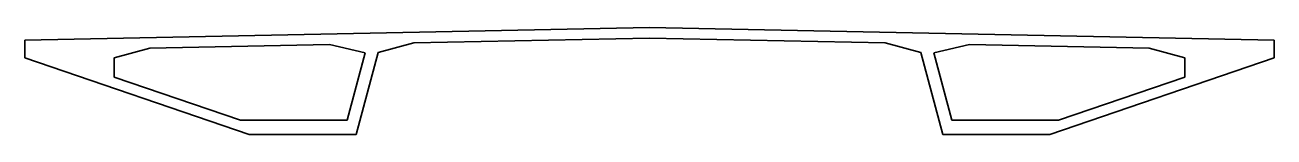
# Model space of a CAD drawing. Header units: metres. Extents: x -17.5 to 17.5, y -3 to 0.
import ezdxf

# ---------------------------------------------------------------- set-up
doc = ezdxf.new("R2010")
doc.units = ezdxf.units.M
doc.header["$MEASUREMENT"] = 0
doc.layers.add('Main1', color=4, linetype='Continuous', lineweight=35)

msp = doc.modelspace()

# ---------------------------------------------------------------- linework, layer by layer
at = {"layer": 'Main1'}
for p, q in [((0, 0), (-17.5, -0.35)), ((0, 0), (17.5, -0.35)), ((-17.5, -0.35), (-17.5, -0.85)), ((0, -0.3), (-6.604, -0.432)), ((0, -0.3), (6.604, -0.432)), ((17.5, -0.35), (17.5, -0.85)), ((-15, -0.85), (-14, -0.58)), ((-8.968, -0.479), (-14, -0.58)), ((-8.968, -0.479), (-7.968, -0.709)), ((-6.604, -0.432), (-7.604, -0.702)), ((6.604, -0.432), (7.604, -0.702)), ((8.968, -0.479), (7.968, -0.709)), ((8.968, -0.479), (14, -0.58)), ((15, -0.85), (14, -0.58)), ((-17.5, -0.85), (-11.22, -3)), ((-15, -0.85), (-15, -1.389)), ((-8.475, -2.6), (-7.968, -0.709)), ((-8.22, -3), (-7.604, -0.702)), ((8.22, -3), (7.604, -0.702)), ((8.475, -2.6), (7.968, -0.709)), ((17.5, -0.85), (11.22, -3)), ((15, -0.85), (15, -1.389)), ((-15, -1.389), (-11.462, -2.6)), ((15, -1.389), (11.462, -2.6)), ((-8.475, -2.6), (-11.462, -2.6)), ((8.475, -2.6), (11.462, -2.6)), ((-8.22, -3), (-11.22, -3)), ((8.22, -3), (11.22, -3))]:
    msp.add_line(p, q, dxfattribs=at)

doc.saveas('drawing.dxf')
